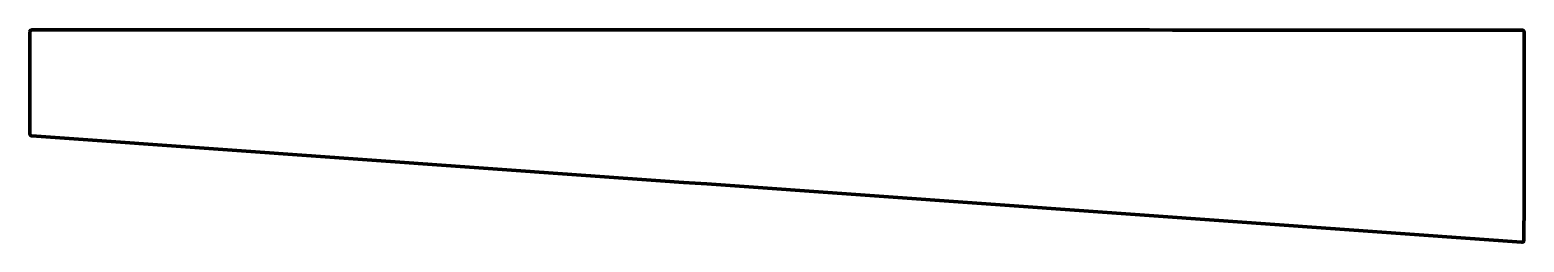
# Model space of a CAD drawing. Header units: millimetres. Extents: x 382 to 918, y 387 to 463.
import ezdxf

# ---------------------------------------------------------------- set-up
doc = ezdxf.new("R2010")
doc.units = ezdxf.units.MM
doc.layers.add('1', color=7, linetype='Continuous', true_color=0xffffff)

msp = doc.modelspace()

# ---------------------------------------------------------------- linework, layer by layer
at = {"layer": '1', "color": 155, "linetype": 'Continuous', "lineweight": 70}
for points in [[(381.89, 462.39), (381.88, 450.18), (381.87, 437.97), (381.86, 425.76)], [(917.3, 463.07), (739.1, 463.09), (560.91, 463.12), (382.71, 463.14)], [(918.09, 387.61), (918.14, 412.51), (918.14, 437.41), (918.14, 462.32)], [(382.6, 425.01), (560.8, 412.34), (738.99, 399.61), (917.19, 386.87)]]:
    msp.add_open_spline(points, degree=3, dxfattribs=at)
for points, knots in [([(382.71, 463.14), (382.53, 463.14), (382.06, 463.06), (381.88, 462.62), (381.89, 462.39)], [0, 0, 0, 0, 0.459285, 1, 1, 1, 1]), ([(918.14, 462.32), (918.14, 462.48), (918.03, 462.95), (917.55, 463.08), (917.3, 463.07)], [0, 0, 0, 0, 0.394764, 1, 1, 1, 1]), ([(381.86, 425.76), (381.86, 425.6), (381.96, 425.17), (382.38, 425.02), (382.6, 425.01)], [0, 0, 0, 0, 0.429009, 1, 1, 1, 1]), ([(917.19, 386.87), (917.38, 386.86), (917.89, 386.89), (918.11, 387.37), (918.09, 387.61)], [0, 0, 0, 0, 0.454887, 1, 1, 1, 1])]:
    msp.add_open_spline(points, degree=3, knots=knots, dxfattribs=at)

doc.saveas('drawing.dxf')
